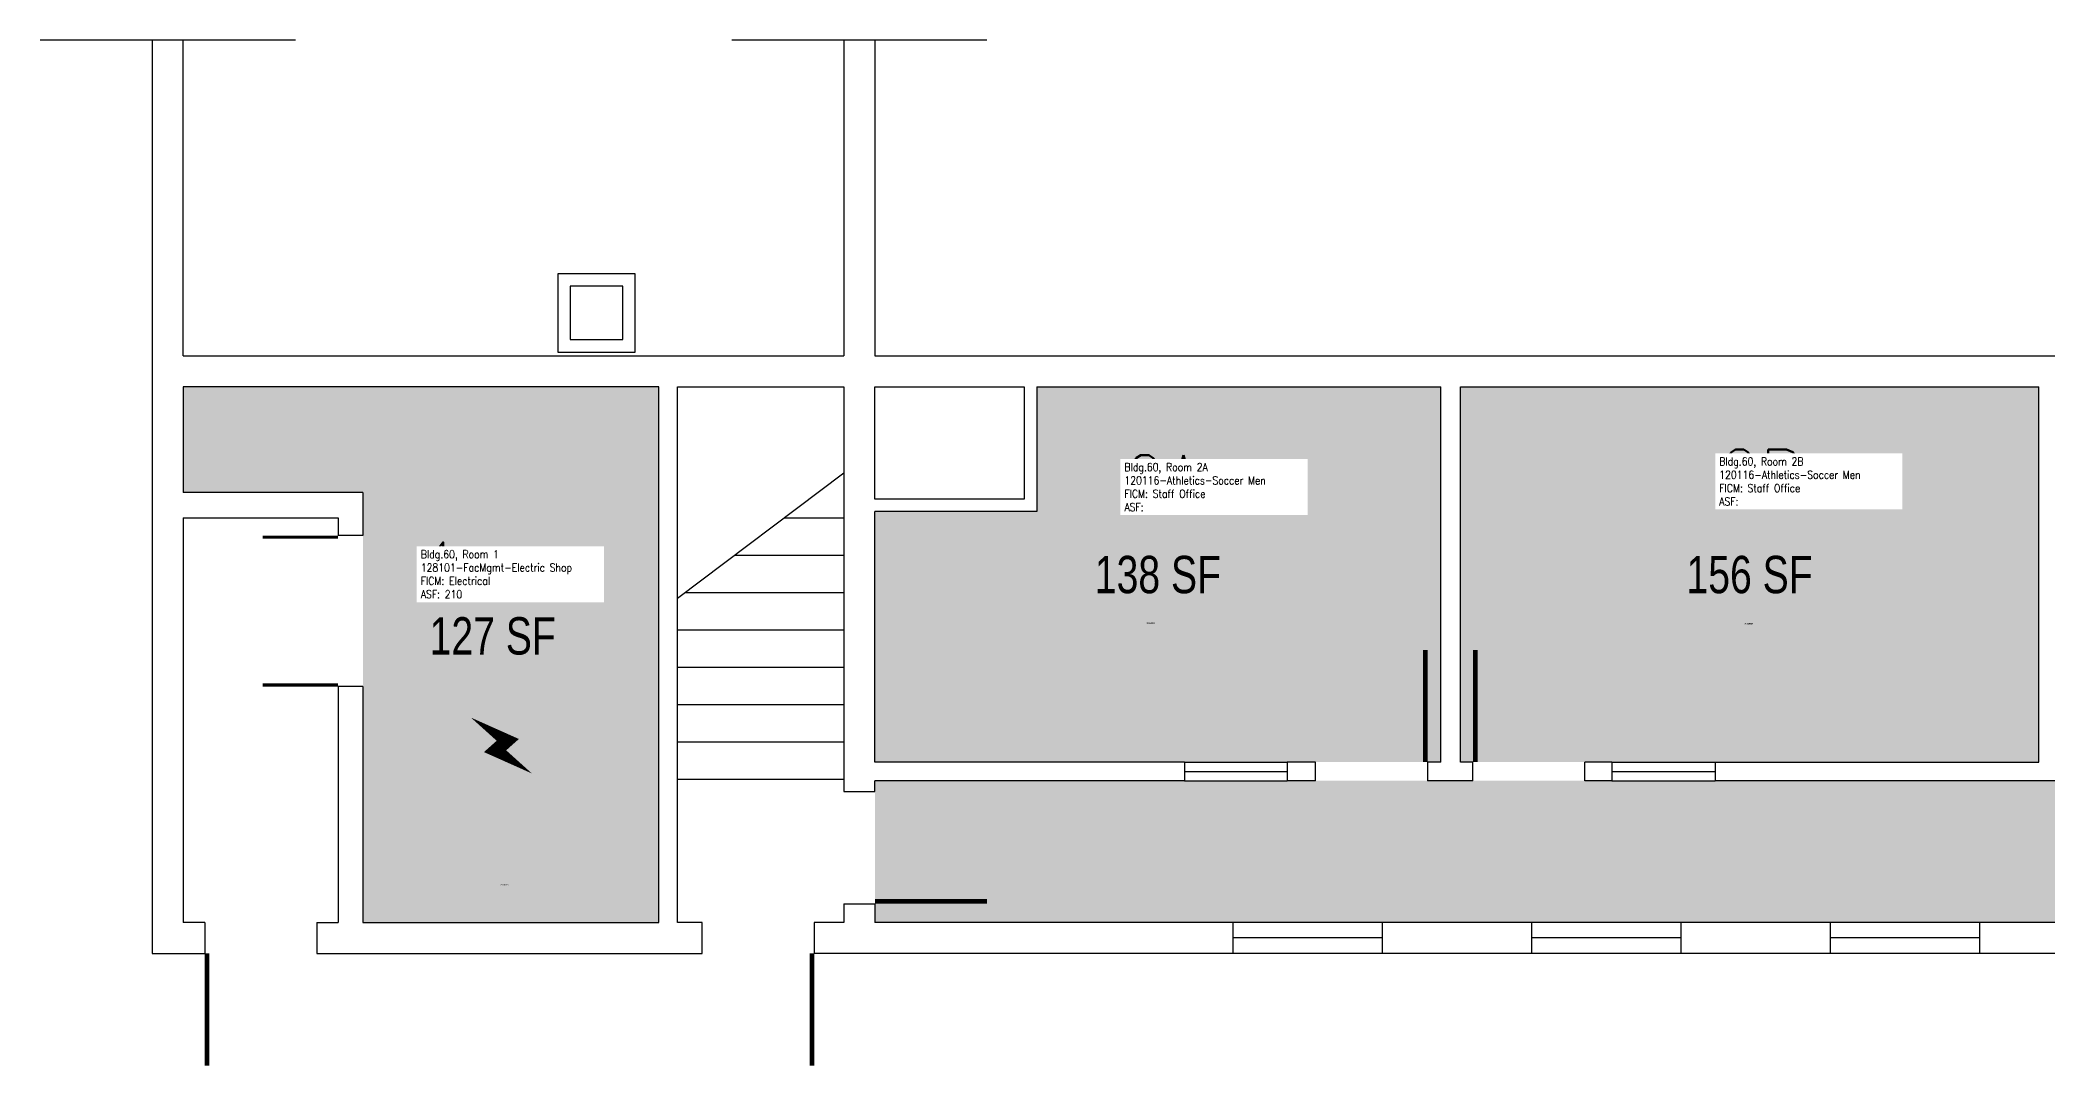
# Model space of a CAD drawing. Header units: inches. Extents: x 0 to 1743, y 0 to 2570.
# Drawn here: x 231 to 876, y 2197 to 2527 of the extents above; entities that cross this region are included whole.
import ezdxf
from ezdxf.enums import TextEntityAlignment as Align

# ---------------------------------------------------------------- set-up
doc = ezdxf.new("R2010")
doc.units = ezdxf.units.IN
doc.header["$LTSCALE"] = 10
doc.header["$MEASUREMENT"] = 0
doc.layers.get('0').update_dxf_attribs({"linetype": 'CONTINUOUS'})
for name, color, linetype in [('A-DOOR', 2, 'CONTINUOUS'), ('A-FLOR', 3, 'CONTINUOUS'), ('A-GLAZ', 1, 'CONTINUOUS'), ('A-GLAZ-SILL', 2, 'CONTINUOUS'), ('A-IDEN-ICON', 4, 'CONTINUOUS'), ('A-IDEN-RNUM', 7, 'CONTINUOUS'), ('A-IDEN-SNUM', 4, 'CONTINUOUS'), ('A-IDEN-VNUM', 4, 'CONTINUOUS'), ('A-WALL', 5, 'CONTINUOUS'), ('AREA-TEXT', 3, 'CONTINUOUS'), ('Rooms-Category-Color', 7, 'CONTINUOUS'), ('Rooms-College-Color', 7, 'CONTINUOUS'), ('Rooms-Department-Color', 7, 'CONTINUOUS'), ('Rooms-Division-Color', 7, 'CONTINUOUS'), ('Rooms-Information', 7, 'CONTINUOUS')]:
    doc.layers.add(name, color=color, linetype=linetype)
doc.styles.add('AREA', font='arial.ttf', dxfattribs={"width": 0.75, "height": 12})
doc.styles.add('ROOMSNUMBER', font='txt', dxfattribs={"height": 0.03})
doc.styles.add('ROOMVNUMBER', font='simplex.shx', dxfattribs={"width": 0.85})

# ---------------------------------------------------------------- blocks, each defined once
blk = doc.blocks.new('CPELECT')
at = {"color": 0, "linetype": 'ByBlock'}
blk.add_lwpolyline([(0.0623, 0.0629, 0, 0.03, 0), (0.0105, -0.0168, 0.03, 0.03, 0), (-0.0105, 0.0068, 0.03, 0, 0), (-0.0623, -0.0729, 0.03, 0, 0)], format="xyseb", dxfattribs=at)

msp = doc.modelspace()

# ---------------------------------------------------------------- hatches: boundary and pattern name
at = {"layer": 'Rooms-Category-Color', "true_color": 0xadadad}
for points in [[(276.8, 2416), (429.61, 2416), (429.61, 2243.96), (334.52, 2243.96), (334.52, 2382.04), (276.8, 2382.04)], [(1528.46, 2243.96), (499.02, 2243.96), (499.02, 2289.46), (1528.46, 2289.46)]]:
    msp.add_hatch(color=253, dxfattribs=at).paths.add_polyline_path(points)
at = {"layer": 'Rooms-Category-Color', "true_color": 0xfa9ba3}
for points in [[(551.02, 2416), (680.91, 2416), (680.91, 2295.46), (499.02, 2295.46), (499.02, 2376), (551.02, 2376)], [(687.18, 2295.46), (687.18, 2416), (873.01, 2416), (873.01, 2295.46)]]:
    msp.add_hatch(color=241, dxfattribs=at).paths.add_polyline_path(points)
at = {"layer": 'Rooms-College-Color', "true_color": 0xffe090}
msp.add_hatch(color=41, dxfattribs=at).paths.add_polyline_path([(276.8, 2416), (429.61, 2416), (429.61, 2243.96), (334.52, 2243.96), (334.52, 2382.04), (276.8, 2382.04)])
at = {"layer": 'Rooms-College-Color', "true_color": 0xadadad}
for points in [[(551.02, 2416), (680.91, 2416), (680.91, 2295.46), (499.02, 2295.46), (499.02, 2376), (551.02, 2376)], [(687.18, 2295.46), (687.18, 2416), (873.01, 2416), (873.01, 2295.46)], [(1528.46, 2243.96), (499.02, 2243.96), (499.02, 2289.46), (1528.46, 2289.46)]]:
    msp.add_hatch(color=253, dxfattribs=at).paths.add_polyline_path(points)
at = {"layer": 'Rooms-Department-Color', "true_color": 0xacacac}
for points in [[(276.8, 2416), (429.61, 2416), (429.61, 2243.96), (334.52, 2243.96), (334.52, 2382.04), (276.8, 2382.04)], [(1528.46, 2243.96), (499.02, 2243.96), (499.02, 2289.46), (1528.46, 2289.46)]]:
    msp.add_hatch(color=253, dxfattribs=at).paths.add_polyline_path(points)
at = {"layer": 'Rooms-Department-Color', "true_color": 0x604aed}
for points in [[(551.02, 2416), (680.91, 2416), (680.91, 2295.46), (499.02, 2295.46), (499.02, 2376), (551.02, 2376)], [(687.18, 2295.46), (687.18, 2416), (873.01, 2416), (873.01, 2295.46)]]:
    msp.add_hatch(color=173, dxfattribs=at).paths.add_polyline_path(points)
at = {"layer": 'Rooms-Division-Color', "true_color": 0xadadad}
for points in [[(276.8, 2416), (429.61, 2416), (429.61, 2243.96), (334.52, 2243.96), (334.52, 2382.04), (276.8, 2382.04)], [(1528.46, 2243.96), (499.02, 2243.96), (499.02, 2289.46), (1528.46, 2289.46)]]:
    msp.add_hatch(color=253, dxfattribs=at).paths.add_polyline_path(points)
at = {"layer": 'Rooms-Division-Color', "true_color": 0x604aed}
for points in [[(551.02, 2416), (680.91, 2416), (680.91, 2295.46), (499.02, 2295.46), (499.02, 2376), (551.02, 2376)], [(687.18, 2295.46), (687.18, 2416), (873.01, 2416), (873.01, 2295.46)]]:
    msp.add_hatch(color=173, dxfattribs=at).paths.add_polyline_path(points)

# ---------------------------------------------------------------- linework, layer by layer
at = {"layer": 'A-DOOR', "elevation": 0}
for points in [[(326.52, 2367.75, 1.01, 1.01, 0), (302.26, 2367.75, 0, 0, 0), (302.26, 2368.26, 0, 0, 0.414214), (326.52, 2344, 0, 0, 0.414214)], [(326.52, 2320.25, 1.01, 1.01, 0), (302.26, 2320.25, 0, 0, 0), (302.26, 2319.74, 0, 0, -0.414214), (326.52, 2344, 0, 0, -0.414214)], [(326.52, 2320.25, 1.01, 1.01, 0), (302.26, 2320.25, 0, 0, 0), (302.26, 2319.74, 0, 0, -0.414214), (326.52, 2344, 0, 0, -0.414214)], [(499.02, 2250.71, 1.5, 1.5, 0), (535.02, 2250.71, 0, 0, 0), (535.02, 2249.96, 0, 0, 0.414214), (499.02, 2285.96, 0, 0, 0.414214)], [(284.46, 2233.96, 1.5, 1.5, 0), (284.46, 2197.96, 0, 0, 0), (283.71, 2197.96, 0, 0, 0.414214), (319.71, 2233.96, 0, 0, 0.414214)], [(478.77, 2233.96, 1.5, 1.5, 0), (478.77, 2197.96, 0, 0, 0), (479.52, 2197.96, 0, 0, -0.414214), (443.52, 2233.96, 0, 0, -0.414214)]]:
    msp.add_lwpolyline(points, format="xyseb", dxfattribs=at)
at = {"layer": 'A-DOOR'}
for points in [[(675.89, 2295.46, 1.5, 1.5, 0), (675.89, 2331.46, 0, 0, 0), (676.64, 2331.46, 0, 0, 0.414214), (640.64, 2295.46, 0, 0, 0.414214)], [(691.93, 2295.46, 1.5, 1.5, 0), (691.93, 2331.46, 0, 0, 0), (691.18, 2331.46, 0, 0, -0.414214), (727.18, 2295.46, 0, 0, -0.414214)]]:
    msp.add_lwpolyline(points, format="xyseb", dxfattribs=at)
at = {"layer": 'A-FLOR'}
for p, q in [((435.61, 2348.18, 0), (489.02, 2388.43, 0)), ((469.81, 2373.96, 0), (489.02, 2373.96, 0)), ((453.89, 2361.96, 0), (489.02, 2361.96, 0)), ((437.96, 2349.96, 0), (489.02, 2349.96, 0)), ((435.61, 2337.96, 0), (489.02, 2337.96, 0)), ((435.61, 2325.96, 0), (489.02, 2325.96, 0)), ((435.61, 2313.96, 0), (489.02, 2313.96, 0)), ((435.61, 2301.96, 0), (489.02, 2301.96, 0)), ((435.61, 2289.96, 0), (489.02, 2289.96, 0))]:
    msp.add_line(p, q, dxfattribs=at)
at = {"layer": 'A-GLAZ'}
for p, q in [((598.49, 2292.46), (631.49, 2292.46)), ((735.81, 2292.46), (769.01, 2292.46)), ((662.02, 2238.96, 0), (614.02, 2238.96, 0)), ((758.02, 2238.96, 0), (710.02, 2238.96, 0)), ((854.02, 2238.96, 0), (806.02, 2238.96, 0))]:
    msp.add_line(p, q, dxfattribs=at)
at = {"layer": 'A-GLAZ-SILL'}
for p, q in [((598.49, 2295.46), (631.49, 2295.46)), ((735.81, 2295.46), (769.01, 2295.46)), ((598.49, 2289.46), (631.49, 2289.46)), ((735.81, 2289.46), (769.01, 2289.46)), ((662.02, 2243.96, 0), (614.02, 2243.96, 0)), ((758.02, 2243.96, 0), (710.02, 2243.96, 0)), ((854.02, 2243.96, 0), (806.02, 2243.96, 0)), ((662.02, 2233.96, 0), (614.02, 2233.96, 0)), ((758.02, 2233.96, 0), (710.02, 2233.96, 0)), ((854.02, 2233.96, 0), (806.02, 2233.96, 0))]:
    msp.add_line(p, q, dxfattribs=at)
at = {"layer": 'A-WALL'}
for p, q in [((312.8, 2527.44, 0), (230.8, 2527.44, 0)), ((266.8, 2527.44, 0), (266.8, 2233.96, 0)), ((276.8, 2426, 0), (276.8, 2527.44, 0)), ((276.8, 2426, 0), (276.8, 2527.44, 0)), ((535.02, 2527.44, 0), (453.02, 2527.44, 0)), ((489.02, 2527.44, 0), (489.02, 2426, 0)), ((499.02, 2527.44, 0), (499.02, 2426, 0)), ((276.8, 2426, 0), (489.02, 2426, 0)), ((499.02, 2426, 0), (970.02, 2426, 0)), ((429.61, 2416, 0), (276.8, 2416, 0)), ((276.8, 2416, 0), (276.8, 2382.04, 0)), ((429.61, 2243.96, 0), (429.61, 2416, 0)), ((435.61, 2243.96, 0), (435.61, 2416, 0)), ((435.61, 2416, 0), (489.02, 2416, 0)), ((489.02, 2416, 0), (489.02, 2285.96, 0)), ((499.02, 2380, 0), (499.02, 2416, 0)), ((499.02, 2416, 0), (547.02, 2416, 0)), ((547.02, 2416, 0), (547.02, 2380, 0)), ((551.02, 2416, 0), (551.02, 2376, 0)), ((551.02, 2416, 0), (680.91, 2416, 0)), ((680.91, 2295.46), (680.91, 2416, 0)), ((687.18, 2295.46), (687.18, 2416, 0)), ((687.18, 2416, 0), (873.01, 2416, 0)), ((873.01, 2295.46), (873.01, 2416, 0)), ((334.52, 2382.04, 0), (276.8, 2382.04, 0)), ((334.52, 2382.04, 0), (334.52, 2368.26, 0)), ((334.52, 2382.04, 0), (334.52, 2368.26, 0)), ((547.02, 2380, 0), (499.02, 2380, 0)), ((551.02, 2376, 0), (499.02, 2376, 0)), ((499.02, 2295.46, 0), (499.02, 2376, 0)), ((276.8, 2374, 0), (276.8, 2243.96, 0)), ((276.8, 2374, 0), (326.52, 2374, 0)), ((326.52, 2374, 0), (326.52, 2368.26, 0)), ((326.52, 2374, 0), (326.52, 2368.26, 0)), ((334.52, 2368.26, 0), (326.52, 2368.26, 0)), ((334.52, 2368.26, 0), (326.52, 2368.26, 0)), ((334.52, 2319.74, 0), (326.52, 2319.74, 0)), ((334.52, 2319.74, 0), (326.52, 2319.74, 0)), ((326.52, 2319.74, 0), (326.52, 2243.96, 0)), ((334.52, 2319.74, 0), (334.52, 2243.96, 0)), ((598.49, 2295.46), (499.02, 2295.46, 0)), ((598.49, 2295.46), (598.49, 2289.46)), ((640.64, 2295.46), (631.49, 2295.46)), ((631.49, 2295.46), (631.49, 2289.46)), ((640.64, 2289.46), (640.64, 2295.46)), ((676.64, 2295.46), (676.64, 2289.46)), ((680.91, 2295.46), (676.64, 2295.46)), ((691.18, 2295.46), (687.18, 2295.46)), ((691.18, 2289.46), (691.18, 2295.46)), ((735.81, 2295.46), (727.18, 2295.46)), ((727.18, 2289.46), (727.18, 2295.46)), ((735.81, 2295.46), (735.81, 2289.46)), ((769.01, 2295.46), (769.01, 2289.46)), ((769.01, 2295.46), (873.01, 2295.46)), ((489.02, 2285.96, 0), (499.02, 2285.96, 0)), ((598.49, 2289.46), (499.02, 2289.46, 0)), ((499.02, 2285.96, 0), (499.02, 2289.46, 0)), ((640.64, 2289.46), (631.49, 2289.46)), ((691.18, 2289.46), (676.64, 2289.46)), ((735.81, 2289.46), (727.18, 2289.46)), ((878.87, 2289.46), (769.01, 2289.46)), ((489.02, 2249.96, 0), (489.02, 2243.96, 0)), ((489.02, 2249.96, 0), (499.02, 2249.96, 0)), ((489.02, 2249.96, 0), (499.02, 2249.96, 0)), ((489.02, 2249.96, 0), (489.02, 2243.96, 0)), ((499.02, 2249.96, 0), (499.02, 2243.96, 0)), ((499.02, 2249.96, 0), (499.02, 2243.96, 0)), ((283.71, 2243.96, 0), (276.8, 2243.96, 0)), ((283.71, 2243.96, 0), (283.71, 2233.96, 0)), ((319.71, 2243.96, 0), (319.71, 2233.96, 0)), ((319.71, 2243.96, 0), (326.52, 2243.96, 0)), ((334.52, 2243.96, 0), (429.61, 2243.96, 0)), ((443.52, 2243.96, 0), (435.61, 2243.96, 0)), ((443.52, 2233.96, 0), (443.52, 2243.96, 0)), ((479.52, 2243.96, 0), (479.52, 2233.96, 0)), ((489.02, 2243.96, 0), (479.52, 2243.96, 0)), ((489.02, 2243.96, 0), (479.52, 2243.96, 0)), ((479.52, 2243.96, 0), (479.52, 2233.96, 0)), ((614.02, 2243.96, 0), (499.02, 2243.96, 0)), ((614.02, 2243.96, 0), (614.02, 2233.96, 0)), ((662.02, 2243.96, 0), (662.02, 2233.96, 0)), ((710.02, 2243.96, 0), (662.02, 2243.96, 0)), ((710.02, 2243.96, 0), (710.02, 2233.96, 0)), ((758.02, 2243.96, 0), (758.02, 2233.96, 0)), ((806.02, 2243.96, 0), (758.02, 2243.96, 0)), ((806.02, 2243.96, 0), (806.02, 2233.96, 0)), ((902.02, 2243.96, 0), (854.02, 2243.96, 0)), ((854.02, 2243.96, 0), (854.02, 2233.96, 0)), ((266.8, 2233.96, 0), (283.71, 2233.96, 0)), ((319.71, 2233.96, 0), (443.52, 2233.96, 0)), ((614.02, 2233.96, 0), (479.52, 2233.96, 0)), ((489.02, 2233.96, 0), (486.02, 2233.96, 0)), ((489.02, 2233.96, 0), (486.02, 2233.96, 0)), ((710.02, 2233.96, 0), (662.02, 2233.96, 0)), ((806.02, 2233.96, 0), (758.02, 2233.96, 0)), ((902.02, 2233.96, 0), (854.02, 2233.96, 0))]:
    msp.add_line(p, q, dxfattribs=at)
for points in [[(397.13, 2427.22), (422.04, 2427.22), (422.04, 2452.34), (397.13, 2452.34)], [(401.13, 2431.22), (418.04, 2431.22), (418.04, 2448.34), (401.13, 2448.34)]]:
    msp.add_lwpolyline(points, close=True, dxfattribs=at)

# ---------------------------------------------------------------- block references
at = {"layer": 'A-IDEN-ICON', "xscale": 144, "yscale": 144, "zscale": 144, "rotation": 270.0000000044467}
msp.add_blockref('CPELECT', (379.74, 2300.78, 0), dxfattribs=at)

# ---------------------------------------------------------------- texts
at = {"layer": 'A-IDEN-RNUM', "style": 'ROOMSNUMBER'}
for s, p in [('0002-A0', (586.29, 2339.96, 8)), ('0002-B0', (778.45, 2339.76, 8)), ('0001-00', (378.68, 2255.81, 8))]:
    msp.add_text(s, height=0.36, dxfattribs=at).set_placement(p)
at = {"layer": 'A-IDEN-SNUM', "style": 'ROOMSNUMBER'}
for s, p in [('06000002A0', (586.29, 2339.96, 8)), ('06000002B0', (778.45, 2339.76, 8)), ('0600000100', (378.68, 2255.81, 8))]:
    msp.add_text(s, height=0.36, dxfattribs=at).set_placement(p)
at = {"layer": 'A-IDEN-VNUM', "style": 'ROOMVNUMBER', "width": 0.85}
for s, p in [('2A', (579.2, 2376.12, 0)), ('2B', (770.34, 2377.93, 0)), ('1', (353.11, 2348.1, 0))]:
    msp.add_text(s, height=18, dxfattribs=at).set_placement(p)
at = {"layer": 'AREA-TEXT', "style": 'AREA', "width": 0.75}
for s, p in [('138 SF', (589.97, 2355.73)), ('156 SF', (780.09, 2355.73)), ('127 SF', (376.22, 2336.02))]:
    msp.add_text(s, height=12, dxfattribs=at).set_placement(p, align=Align.MIDDLE_CENTER)

# ---------------------------------------------------------------- next in the draw order: texts
at = {"layer": 'Rooms-Information', "char_height": 2.5714, "width": 57.6, "attachment_point": 7, "style": 'ROOMVNUMBER', "bg_fill": 3, "box_fill_scale": 1.5, "bg_fill_color": 256, "bg_fill_true_color": 13158600, "bg_fill_transparency": 0}
for s, insert in [('Bldg.60, Room 2B^M^J120116-Athletics-Soccer Men^M^JFICM: Staff Office^M^JASF: ', (770.34, 2377.93, 0)), ('Bldg.60, Room 2A^M^J120116-Athletics-Soccer Men^M^JFICM: Staff Office^M^JASF: ', (579.2, 2376.12, 0)), ('Bldg.60, Room 1^M^J128101-FacMgmt-Electric Shop^M^JFICM: Electrical^M^JASF: 210', (353.11, 2348.1, 0))]:
    msp.add_mtext(s, dxfattribs=dict(at, insert=insert))

doc.saveas('drawing.dxf')
